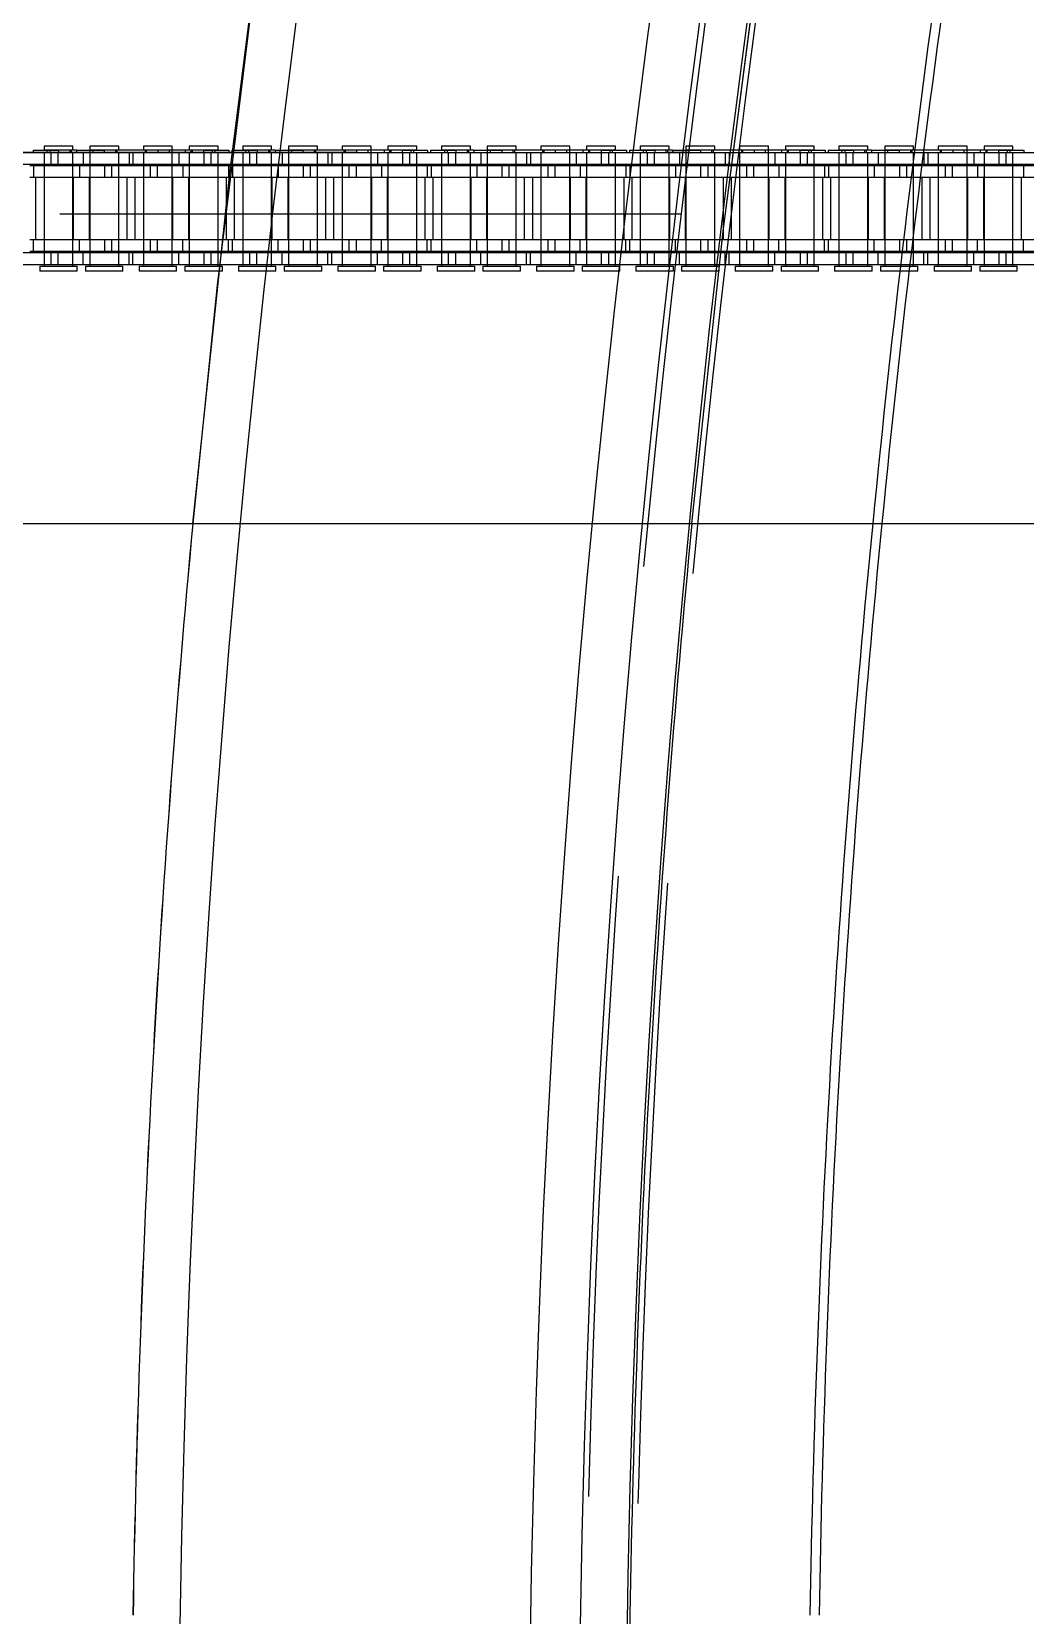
# Model space of a CAD drawing. Header units: metres. Extents: x 0 to 21025, y 0 to 14850.
# Drawn here: x 5858.3 to 5985.3, y 9121.6 to 9324 of the extents above; entities that cross this region are included whole.
import ezdxf

# ---------------------------------------------------------------- set-up
doc = ezdxf.new("R2010")
doc.units = ezdxf.units.M
doc.header["$LTSCALE"] = 25
doc.linetypes.add('HIDDEN2', pattern=[4.7625, 3.175, -1.5875])
for name, color, linetype in [('SL1', 8, 'Continuous'), ('SL4', 4, 'Continuous'), ('ST1', 7, 'HIDDEN2')]:
    doc.layers.add(name, color=color, linetype=linetype)

msp = doc.modelspace()

# ---------------------------------------------------------------- linework, layer by layer
at = {"layer": 'SL1', "flags": 128}
msp.add_lwpolyline([(5942.684, 9261.149), (5946.703, 9298.517), (5951.569, 9336.149)], dxfattribs=at)
at = {"layer": 'SL1'}
for radius, start, end in [(1815.5, 149.15062, 195.405213), (1770.7, 148.748969, 196.991383), (1764.35, 149.040337, 197.163636), (1758.35, 149.333401, 197.2484), (1735, 171.906626, 174.401371), (1733.83, 171.901129, 174.397582), (1758, 174.474848, 179.030847), (1735, 174.401371, 179.017998), (1733.83, 174.397582, 179.017335), (1758, 179.030847, 181.475415)]:
    msp.add_arc((7692.517, 9091.884), radius, start, end, dxfattribs=at)
at = {"layer": 'SL4'}
msp.add_line((5540.514, 9261.149), (6209.329, 9261.149), dxfattribs=at)
for radius, start, end in [(1821.509, 174.668058, 179.064641), (1821.5, 174.66803, 179.064636), (1758, 174.474848, 179.030847)]:
    msp.add_arc((7692.517, 9091.884), radius, start, end, dxfattribs=at)
at = {"layer": 'ST1'}
for p, q in [((5701.527, 9308.602), (5942.255, 9308.602)), ((5860.797, 9308.541), (5851.702, 9308.541)), ((5858.498, 9308.873), (5858.498, 9308.541)), ((5858.498, 9308.873), (5861.728, 9308.873)), ((5863.573, 9309.384), (5859.883, 9309.384)), ((5859.883, 9309.384), (5859.883, 9308.91)), ((5859.883, 9308.91), (5863.573, 9308.91)), ((5859.883, 9308.541), (5859.883, 9307.021)), ((5859.883, 9308.541), (5859.883, 9294.042)), ((5860.252, 9308.91), (5860.252, 9308.541)), ((5860.621, 9308.873), (5860.621, 9308.541)), ((5861.657, 9308.541), (5860.797, 9308.541)), ((5860.797, 9307.021), (5860.797, 9308.541)), ((5870.752, 9308.541), (5861.657, 9308.541)), ((5861.657, 9308.541), (5861.657, 9307.021)), ((5861.728, 9308.873), (5861.728, 9308.541)), ((5864.025, 9308.873), (5861.728, 9308.873)), ((5863.204, 9308.541), (5863.204, 9308.91)), ((5863.347, 9308.873), (5863.347, 9308.541)), ((5863.573, 9308.91), (5863.573, 9309.384)), ((5863.573, 9307.021), (5863.573, 9308.541)), ((5863.573, 9294.042), (5863.573, 9308.541)), ((5864.025, 9308.873), (5867.577, 9308.873)), ((5864.025, 9308.873), (5864.025, 9308.541)), ((5864.903, 9308.541), (5864.903, 9307.021)), ((5869.422, 9309.384), (5865.732, 9309.384)), ((5865.732, 9309.384), (5865.732, 9308.91)), ((5865.732, 9308.91), (5869.422, 9308.91)), ((5865.732, 9308.873), (5865.732, 9307.021)), ((5865.732, 9308.541), (5865.732, 9294.042)), ((5866.101, 9308.91), (5866.101, 9308.541)), ((5867.577, 9308.873), (5867.577, 9308.541)), ((5880.277, 9308.873), (5867.577, 9308.873)), ((5869.053, 9308.541), (5869.053, 9308.91)), ((5869.196, 9308.873), (5869.196, 9308.541)), ((5869.422, 9308.91), (5869.422, 9309.384)), ((5869.422, 9307.021), (5869.422, 9308.541)), ((5869.422, 9294.042), (5869.422, 9308.541)), ((5870.752, 9308.541), (5870.752, 9307.021)), ((5877.102, 9308.541), (5870.752, 9308.541)), ((5871.253, 9308.541), (5871.253, 9307.021)), ((5876.273, 9309.384), (5872.583, 9309.384)), ((5872.583, 9309.384), (5872.583, 9308.91)), ((5872.583, 9308.91), (5876.273, 9308.91)), ((5872.583, 9308.541), (5872.583, 9307.021)), ((5872.583, 9308.541), (5872.583, 9294.042)), ((5872.809, 9308.873), (5872.809, 9308.541)), ((5872.952, 9308.91), (5872.952, 9308.541)), ((5874.428, 9308.873), (5874.428, 9308.541)), ((5875.904, 9308.541), (5875.904, 9308.91)), ((5876.273, 9308.91), (5876.273, 9309.384)), ((5876.273, 9307.021), (5876.273, 9308.873)), ((5876.273, 9294.042), (5876.273, 9308.541)), ((5877.102, 9308.541), (5877.102, 9307.021)), ((5886.197, 9308.541), (5877.102, 9308.541)), ((5877.98, 9308.541), (5877.98, 9308.873)), ((5882.121, 9309.384), (5878.431, 9309.384)), ((5878.431, 9309.384), (5878.431, 9308.91)), ((5878.431, 9308.91), (5882.121, 9308.91)), ((5878.431, 9308.541), (5878.431, 9307.021)), ((5878.431, 9308.541), (5878.431, 9294.042)), ((5878.657, 9308.873), (5878.657, 9308.541)), ((5878.801, 9308.91), (5878.801, 9308.541)), ((5880.277, 9308.873), (5880.277, 9308.541)), ((5880.277, 9308.873), (5883.507, 9308.873)), ((5880.348, 9307.021), (5880.348, 9308.541)), ((5881.208, 9308.541), (5881.208, 9307.021)), ((5881.384, 9308.873), (5881.384, 9308.541)), ((5881.753, 9308.541), (5881.753, 9308.91)), ((5882.121, 9308.91), (5882.121, 9309.384)), ((5882.121, 9307.021), (5882.121, 9308.541)), ((5882.121, 9294.042), (5882.121, 9308.541)), ((5883.507, 9308.873), (5883.507, 9308.541)), ((5883.898, 9308.873), (5883.898, 9308.541)), ((5883.898, 9308.873), (5887.128, 9308.873)), ((5888.973, 9309.384), (5885.283, 9309.384)), ((5885.283, 9309.384), (5885.283, 9308.91)), ((5885.283, 9308.91), (5888.973, 9308.91)), ((5885.283, 9308.541), (5885.283, 9307.021)), ((5885.283, 9308.541), (5885.283, 9294.042)), ((5885.652, 9308.91), (5885.652, 9308.541)), ((5886.021, 9308.873), (5886.021, 9308.541)), ((5887.056, 9308.541), (5886.197, 9308.541)), ((5886.197, 9307.021), (5886.197, 9308.541)), ((5896.151, 9308.541), (5887.056, 9308.541)), ((5887.056, 9308.541), (5887.056, 9307.021)), ((5887.128, 9308.873), (5887.128, 9308.541)), ((5889.424, 9308.873), (5887.128, 9308.873)), ((5888.604, 9308.541), (5888.604, 9308.91)), ((5888.747, 9308.873), (5888.747, 9308.541)), ((5888.973, 9308.91), (5888.973, 9309.384)), ((5888.973, 9307.021), (5888.973, 9308.541)), ((5888.973, 9294.042), (5888.973, 9308.541)), ((5889.424, 9308.873), (5892.976, 9308.873)), ((5889.424, 9308.873), (5889.424, 9308.541)), ((5890.303, 9308.541), (5890.303, 9307.021)), ((5894.821, 9309.384), (5891.131, 9309.384)), ((5891.131, 9309.384), (5891.131, 9308.91)), ((5891.131, 9308.91), (5894.821, 9308.91)), ((5891.131, 9308.873), (5891.131, 9307.021)), ((5891.131, 9308.541), (5891.131, 9294.042)), ((5891.5, 9308.91), (5891.5, 9308.541)), ((5892.976, 9308.873), (5892.976, 9308.541)), ((5905.676, 9308.873), (5892.976, 9308.873)), ((5894.452, 9308.541), (5894.452, 9308.91)), ((5894.595, 9308.873), (5894.595, 9308.541)), ((5894.821, 9308.91), (5894.821, 9309.384)), ((5894.821, 9307.021), (5894.821, 9308.541)), ((5894.821, 9294.042), (5894.821, 9308.541)), ((5896.151, 9308.541), (5896.151, 9307.021)), ((5902.501, 9308.541), (5896.151, 9308.541)), ((5896.653, 9308.541), (5896.653, 9307.021)), ((5901.673, 9309.384), (5897.983, 9309.384)), ((5897.983, 9309.384), (5897.983, 9308.91)), ((5897.983, 9308.91), (5901.673, 9308.91)), ((5897.983, 9308.541), (5897.983, 9307.021)), ((5897.983, 9308.541), (5897.983, 9294.042)), ((5898.209, 9308.873), (5898.209, 9308.541)), ((5898.352, 9308.91), (5898.352, 9308.541)), ((5899.828, 9308.873), (5899.828, 9308.541)), ((5901.304, 9308.541), (5901.304, 9308.91)), ((5901.673, 9308.91), (5901.673, 9309.384)), ((5901.673, 9307.021), (5901.673, 9308.873)), ((5901.673, 9294.042), (5901.673, 9308.541)), ((5902.501, 9308.541), (5902.501, 9307.021)), ((5911.596, 9308.541), (5902.501, 9308.541)), ((5903.38, 9308.541), (5903.38, 9308.873)), ((5907.521, 9309.384), (5903.831, 9309.384)), ((5903.831, 9309.384), (5903.831, 9308.91)), ((5903.831, 9308.91), (5907.521, 9308.91)), ((5903.831, 9308.541), (5903.831, 9307.021)), ((5903.831, 9308.541), (5903.831, 9294.042)), ((5904.057, 9308.873), (5904.057, 9308.541)), ((5904.2, 9308.91), (5904.2, 9308.541)), ((5905.676, 9308.873), (5905.676, 9308.541)), ((5905.676, 9308.873), (5908.907, 9308.873)), ((5905.748, 9307.021), (5905.748, 9308.541)), ((5906.608, 9308.541), (5906.608, 9307.021)), ((5906.783, 9308.873), (5906.783, 9308.541)), ((5907.152, 9308.541), (5907.152, 9308.91)), ((5907.521, 9308.91), (5907.521, 9309.384)), ((5907.521, 9307.021), (5907.521, 9308.541)), ((5907.521, 9294.042), (5907.521, 9308.541)), ((5908.907, 9308.873), (5908.907, 9308.541)), ((5909.298, 9308.873), (5909.298, 9308.541)), ((5909.298, 9308.873), (5912.528, 9308.873)), ((5914.373, 9309.384), (5910.683, 9309.384)), ((5910.683, 9309.384), (5910.683, 9308.91)), ((5910.683, 9308.91), (5914.373, 9308.91)), ((5910.683, 9308.541), (5910.683, 9307.021)), ((5910.683, 9308.541), (5910.683, 9294.042)), ((5911.052, 9308.91), (5911.052, 9308.541)), ((5911.421, 9308.873), (5911.421, 9308.541)), ((5912.456, 9308.541), (5911.596, 9308.541)), ((5911.596, 9307.021), (5911.596, 9308.541)), ((5921.551, 9308.541), (5912.456, 9308.541)), ((5912.456, 9308.541), (5912.456, 9307.021)), ((5912.528, 9308.873), (5912.528, 9308.541)), ((5914.824, 9308.873), (5912.528, 9308.873)), ((5914.004, 9308.541), (5914.004, 9308.91)), ((5914.147, 9308.873), (5914.147, 9308.541)), ((5914.373, 9308.91), (5914.373, 9309.384)), ((5914.373, 9307.021), (5914.373, 9308.541)), ((5914.373, 9294.042), (5914.373, 9308.541)), ((5914.824, 9308.873), (5918.376, 9308.873)), ((5914.824, 9308.873), (5914.824, 9308.541)), ((5915.703, 9308.541), (5915.703, 9307.021)), ((5920.221, 9309.384), (5916.531, 9309.384)), ((5916.531, 9309.384), (5916.531, 9308.91)), ((5916.531, 9308.91), (5920.221, 9308.91)), ((5916.531, 9308.873), (5916.531, 9307.021)), ((5916.531, 9308.541), (5916.531, 9294.042)), ((5916.9, 9308.91), (5916.9, 9308.541)), ((5918.376, 9308.873), (5918.376, 9308.541)), ((5931.076, 9308.873), (5918.376, 9308.873)), ((5919.852, 9308.541), (5919.852, 9308.91)), ((5919.995, 9308.873), (5919.995, 9308.541)), ((5920.221, 9308.91), (5920.221, 9309.384)), ((5920.221, 9307.021), (5920.221, 9308.541)), ((5920.221, 9294.042), (5920.221, 9308.541)), ((5921.551, 9308.541), (5921.551, 9307.021)), ((5927.901, 9308.541), (5921.551, 9308.541)), ((5922.053, 9308.541), (5922.053, 9307.021)), ((5927.073, 9309.384), (5923.383, 9309.384)), ((5923.383, 9309.384), (5923.383, 9308.91)), ((5923.383, 9308.91), (5927.073, 9308.91)), ((5923.383, 9308.541), (5923.383, 9307.021)), ((5923.383, 9308.541), (5923.383, 9294.042)), ((5923.609, 9308.873), (5923.609, 9308.541)), ((5923.752, 9308.91), (5923.752, 9308.541)), ((5925.228, 9308.873), (5925.228, 9308.541)), ((5926.704, 9308.541), (5926.704, 9308.91)), ((5927.073, 9308.91), (5927.073, 9309.384)), ((5927.073, 9307.021), (5927.073, 9308.873)), ((5927.073, 9294.042), (5927.073, 9308.541)), ((5927.901, 9308.541), (5927.901, 9307.021)), ((5936.996, 9308.541), (5927.901, 9308.541)), ((5928.78, 9308.541), (5928.78, 9308.873)), ((5932.921, 9309.384), (5929.231, 9309.384)), ((5929.231, 9309.384), (5929.231, 9308.91)), ((5929.231, 9308.91), (5932.921, 9308.91)), ((5929.231, 9308.541), (5929.231, 9307.021)), ((5929.231, 9308.541), (5929.231, 9294.042)), ((5929.457, 9308.873), (5929.457, 9308.541)), ((5929.6, 9308.91), (5929.6, 9308.541)), ((5931.076, 9308.873), (5931.076, 9308.541)), ((5931.076, 9308.873), (5934.307, 9308.873)), ((5931.148, 9307.021), (5931.148, 9308.541)), ((5932.008, 9308.541), (5932.008, 9307.021)), ((5932.183, 9308.873), (5932.183, 9308.541)), ((5932.552, 9308.541), (5932.552, 9308.91)), ((5932.921, 9308.91), (5932.921, 9309.384)), ((5932.921, 9307.021), (5932.921, 9308.541)), ((5932.921, 9294.042), (5932.921, 9308.541)), ((5934.307, 9308.873), (5934.307, 9308.541)), ((5934.698, 9308.873), (5934.698, 9308.541)), ((5934.698, 9308.873), (5937.928, 9308.873)), ((5939.773, 9309.384), (5936.083, 9309.384)), ((5936.083, 9309.384), (5936.083, 9308.91)), ((5936.083, 9308.91), (5939.773, 9308.91)), ((5936.083, 9308.541), (5936.083, 9307.021)), ((5936.083, 9308.541), (5936.083, 9294.042)), ((5936.452, 9308.91), (5936.452, 9308.541)), ((5936.821, 9308.873), (5936.821, 9308.541)), ((5937.856, 9308.541), (5936.996, 9308.541)), ((5936.996, 9307.021), (5936.996, 9308.541)), ((5946.951, 9308.541), (5937.856, 9308.541)), ((5937.856, 9308.541), (5937.856, 9307.021)), ((5937.928, 9308.873), (5937.928, 9308.541)), ((5940.224, 9308.873), (5937.928, 9308.873)), ((5939.404, 9308.541), (5939.404, 9308.91)), ((5939.547, 9308.873), (5939.547, 9308.541)), ((5939.773, 9308.91), (5939.773, 9309.384)), ((5939.773, 9307.021), (5939.773, 9308.541)), ((5939.773, 9294.042), (5939.773, 9308.541)), ((5940.224, 9308.873), (5943.776, 9308.873)), ((5940.224, 9308.873), (5940.224, 9308.541)), ((5941.103, 9308.541), (5941.103, 9307.021)), ((5945.621, 9309.384), (5941.931, 9309.384)), ((5941.931, 9309.384), (5941.931, 9308.91)), ((5941.931, 9308.91), (5945.621, 9308.91)), ((5941.931, 9308.873), (5941.931, 9307.021)), ((5941.931, 9308.541), (5941.931, 9294.042)), ((5942.3, 9308.91), (5942.3, 9308.541)), ((5943.776, 9308.873), (5943.776, 9308.541)), ((5956.476, 9308.873), (5943.776, 9308.873)), ((5945.252, 9308.541), (5945.252, 9308.91)), ((5945.395, 9308.873), (5945.395, 9308.541)), ((5945.621, 9308.91), (5945.621, 9309.384)), ((5945.621, 9307.021), (5945.621, 9308.541)), ((5945.621, 9294.042), (5945.621, 9308.541)), ((5946.951, 9308.541), (5946.951, 9307.021)), ((5953.301, 9308.541), (5946.951, 9308.541)), ((5947.453, 9308.541), (5947.453, 9307.021)), ((5952.473, 9309.384), (5948.783, 9309.384)), ((5948.783, 9309.384), (5948.783, 9308.91)), ((5948.783, 9308.91), (5952.473, 9308.91)), ((5948.783, 9308.541), (5948.783, 9307.021)), ((5948.783, 9308.541), (5948.783, 9294.042)), ((5949.009, 9308.873), (5949.009, 9308.541)), ((5949.152, 9308.91), (5949.152, 9308.541)), ((5950.628, 9308.873), (5950.628, 9308.541)), ((5952.104, 9308.541), (5952.104, 9308.91)), ((5952.473, 9308.91), (5952.473, 9309.384)), ((5952.473, 9307.021), (5952.473, 9308.873)), ((5952.473, 9294.042), (5952.473, 9308.541)), ((5953.301, 9308.541), (5953.301, 9307.021)), ((5962.396, 9308.541), (5953.301, 9308.541)), ((5954.18, 9308.541), (5954.18, 9308.873)), ((5958.321, 9309.384), (5954.631, 9309.384)), ((5954.631, 9309.384), (5954.631, 9308.91)), ((5954.631, 9308.91), (5958.321, 9308.91)), ((5954.631, 9308.541), (5954.631, 9307.021)), ((5954.631, 9308.541), (5954.631, 9294.042)), ((5954.857, 9308.873), (5954.857, 9308.541)), ((5955, 9308.91), (5955, 9308.541)), ((5956.476, 9308.873), (5956.476, 9308.541)), ((5956.476, 9308.873), (5959.707, 9308.873)), ((5956.548, 9307.021), (5956.548, 9308.541)), ((5957.408, 9308.541), (5957.408, 9307.021)), ((5957.583, 9308.873), (5957.583, 9308.541)), ((5957.952, 9308.541), (5957.952, 9308.91)), ((5958.321, 9308.91), (5958.321, 9309.384)), ((5958.321, 9307.021), (5958.321, 9308.541)), ((5958.321, 9294.042), (5958.321, 9308.541)), ((5959.707, 9308.873), (5959.707, 9308.541)), ((5960.098, 9308.873), (5960.098, 9308.541)), ((5960.098, 9308.873), (5963.328, 9308.873)), ((5965.173, 9309.384), (5961.483, 9309.384)), ((5961.483, 9309.384), (5961.483, 9308.91)), ((5961.483, 9308.91), (5965.173, 9308.91)), ((5961.483, 9308.541), (5961.483, 9307.021)), ((5961.483, 9308.541), (5961.483, 9294.042)), ((5961.852, 9308.91), (5961.852, 9308.541)), ((5962.221, 9308.873), (5962.221, 9308.541)), ((5963.256, 9308.541), (5962.396, 9308.541)), ((5962.396, 9307.021), (5962.396, 9308.541)), ((5972.351, 9308.541), (5963.256, 9308.541)), ((5963.256, 9308.541), (5963.256, 9307.021)), ((5963.328, 9308.873), (5963.328, 9308.541)), ((5965.624, 9308.873), (5963.328, 9308.873)), ((5964.804, 9308.541), (5964.804, 9308.91)), ((5964.947, 9308.873), (5964.947, 9308.541)), ((5965.173, 9308.91), (5965.173, 9309.384)), ((5965.173, 9307.021), (5965.173, 9308.541)), ((5965.173, 9294.042), (5965.173, 9308.541)), ((5965.624, 9308.873), (5969.176, 9308.873)), ((5965.624, 9308.873), (5965.624, 9308.541)), ((5966.503, 9308.541), (5966.503, 9307.021)), ((5971.021, 9309.384), (5967.331, 9309.384)), ((5967.331, 9309.384), (5967.331, 9308.91)), ((5967.331, 9308.91), (5971.021, 9308.91)), ((5967.331, 9308.873), (5967.331, 9307.021)), ((5967.331, 9308.541), (5967.331, 9294.042)), ((5967.7, 9308.91), (5967.7, 9308.541)), ((5969.176, 9308.873), (5969.176, 9308.541)), ((5981.876, 9308.873), (5969.176, 9308.873)), ((5970.652, 9308.541), (5970.652, 9308.91)), ((5970.795, 9308.873), (5970.795, 9308.541)), ((5971.021, 9308.91), (5971.021, 9309.384)), ((5971.021, 9307.021), (5971.021, 9308.541)), ((5971.021, 9294.042), (5971.021, 9308.541)), ((5972.351, 9308.541), (5972.351, 9307.021)), ((5978.701, 9308.541), (5972.351, 9308.541)), ((5972.853, 9308.541), (5972.853, 9307.021)), ((5977.873, 9309.384), (5974.183, 9309.384)), ((5974.183, 9309.384), (5974.183, 9308.91)), ((5974.183, 9308.91), (5977.873, 9308.91)), ((5974.183, 9308.541), (5974.183, 9307.021)), ((5974.183, 9308.541), (5974.183, 9294.042)), ((5974.409, 9308.873), (5974.409, 9308.541)), ((5974.552, 9308.91), (5974.552, 9308.541)), ((5976.028, 9308.873), (5976.028, 9308.541)), ((5977.504, 9308.541), (5977.504, 9308.91)), ((5977.873, 9308.91), (5977.873, 9309.384)), ((5977.873, 9307.021), (5977.873, 9308.873)), ((5977.873, 9294.042), (5977.873, 9308.541)), ((5978.701, 9308.541), (5978.701, 9307.021)), ((5987.796, 9308.541), (5978.701, 9308.541)), ((5979.58, 9308.541), (5979.58, 9308.873)), ((5983.721, 9309.384), (5980.031, 9309.384)), ((5980.031, 9309.384), (5980.031, 9308.91)), ((5980.031, 9308.91), (5983.721, 9308.91)), ((5980.031, 9308.541), (5980.031, 9307.021)), ((5980.031, 9308.541), (5980.031, 9294.042)), ((5980.257, 9308.873), (5980.257, 9308.541)), ((5980.4, 9308.91), (5980.4, 9308.541)), ((5981.876, 9308.873), (5981.876, 9308.541)), ((5981.876, 9308.873), (5985.107, 9308.873)), ((5981.948, 9307.021), (5981.948, 9308.541)), ((5982.808, 9308.541), (5982.808, 9307.021)), ((5982.983, 9308.873), (5982.983, 9308.541)), ((5983.352, 9308.541), (5983.352, 9308.91)), ((5983.721, 9308.91), (5983.721, 9309.384)), ((5983.721, 9307.021), (5983.721, 9308.541)), ((5983.721, 9294.042), (5983.721, 9308.541)), ((5985.107, 9308.873), (5985.107, 9308.541)), ((5860.797, 9307.021), (5851.702, 9307.021)), ((5864.402, 9306.869), (5858.052, 9306.869)), ((5858.553, 9306.869), (5858.553, 9305.349)), ((5859.883, 9306.869), (5859.883, 9305.349)), ((5861.657, 9307.021), (5860.797, 9307.021)), ((5870.752, 9307.021), (5861.657, 9307.021)), ((5863.573, 9305.349), (5863.573, 9306.869)), ((5864.402, 9306.869), (5864.402, 9305.349)), ((5873.497, 9306.869), (5864.402, 9306.869)), ((5865.732, 9306.869), (5865.732, 9305.349)), ((5867.648, 9305.349), (5867.648, 9306.869)), ((5868.508, 9306.869), (5868.508, 9305.349)), ((5869.422, 9305.349), (5869.422, 9306.869)), ((5877.102, 9307.021), (5870.752, 9307.021)), ((5872.583, 9306.869), (5872.583, 9305.349)), ((5874.356, 9306.869), (5873.497, 9306.869)), ((5873.497, 9305.349), (5873.497, 9306.869)), ((5883.451, 9306.869), (5874.356, 9306.869)), ((5874.356, 9306.869), (5874.356, 9305.349)), ((5876.273, 9305.349), (5876.273, 9306.869)), ((5886.197, 9307.021), (5877.102, 9307.021)), ((5877.603, 9306.869), (5877.603, 9305.349)), ((5878.431, 9306.869), (5878.431, 9305.349)), ((5882.121, 9305.349), (5882.121, 9306.869)), ((5883.451, 9306.869), (5883.451, 9305.349)), ((5889.801, 9306.869), (5883.451, 9306.869)), ((5883.953, 9306.869), (5883.953, 9305.349)), ((5885.283, 9306.869), (5885.283, 9305.349)), ((5887.056, 9307.021), (5886.197, 9307.021)), ((5896.151, 9307.021), (5887.056, 9307.021)), ((5888.973, 9305.349), (5888.973, 9306.869)), ((5889.801, 9306.869), (5889.801, 9305.349)), ((5898.896, 9306.869), (5889.801, 9306.869)), ((5891.131, 9306.869), (5891.131, 9305.349)), ((5893.048, 9305.349), (5893.048, 9306.869)), ((5893.908, 9306.869), (5893.908, 9305.349)), ((5894.821, 9305.349), (5894.821, 9306.869)), ((5902.501, 9307.021), (5896.151, 9307.021)), ((5897.983, 9306.869), (5897.983, 9305.349)), ((5899.756, 9306.869), (5898.896, 9306.869)), ((5898.896, 9305.349), (5898.896, 9306.869)), ((5908.851, 9306.869), (5899.756, 9306.869)), ((5899.756, 9306.869), (5899.756, 9305.349)), ((5901.673, 9305.349), (5901.673, 9306.869)), ((5911.596, 9307.021), (5902.501, 9307.021)), ((5903.003, 9306.869), (5903.003, 9305.349)), ((5903.831, 9306.869), (5903.831, 9305.349)), ((5907.521, 9305.349), (5907.521, 9306.869)), ((5908.851, 9306.869), (5908.851, 9305.349)), ((5915.201, 9306.869), (5908.851, 9306.869)), ((5909.353, 9306.869), (5909.353, 9305.349)), ((5910.683, 9306.869), (5910.683, 9305.349)), ((5912.456, 9307.021), (5911.596, 9307.021)), ((5921.551, 9307.021), (5912.456, 9307.021)), ((5914.373, 9305.349), (5914.373, 9306.869)), ((5915.201, 9306.869), (5915.201, 9305.349)), ((5924.296, 9306.869), (5915.201, 9306.869)), ((5916.531, 9306.869), (5916.531, 9305.349)), ((5918.448, 9305.349), (5918.448, 9306.869)), ((5919.308, 9306.869), (5919.308, 9305.349)), ((5920.221, 9305.349), (5920.221, 9306.869)), ((5927.901, 9307.021), (5921.551, 9307.021)), ((5923.383, 9306.869), (5923.383, 9305.349)), ((5925.156, 9306.869), (5924.296, 9306.869)), ((5924.296, 9305.349), (5924.296, 9306.869)), ((5934.251, 9306.869), (5925.156, 9306.869)), ((5925.156, 9306.869), (5925.156, 9305.349)), ((5927.073, 9305.349), (5927.073, 9306.869)), ((5936.996, 9307.021), (5927.901, 9307.021)), ((5928.403, 9306.869), (5928.403, 9305.349)), ((5929.231, 9306.869), (5929.231, 9305.349)), ((5932.921, 9305.349), (5932.921, 9306.869)), ((5934.251, 9306.869), (5934.251, 9305.349)), ((5940.601, 9306.869), (5934.251, 9306.869)), ((5934.753, 9306.869), (5934.753, 9305.349)), ((5936.083, 9306.869), (5936.083, 9305.349)), ((5937.856, 9307.021), (5936.996, 9307.021)), ((5946.951, 9307.021), (5937.856, 9307.021)), ((5939.773, 9305.349), (5939.773, 9306.869)), ((5940.601, 9306.869), (5940.601, 9305.349)), ((5949.696, 9306.869), (5940.601, 9306.869)), ((5941.931, 9306.869), (5941.931, 9305.349)), ((5943.848, 9305.349), (5943.848, 9306.869)), ((5944.708, 9306.869), (5944.708, 9305.349)), ((5945.621, 9305.349), (5945.621, 9306.869)), ((5953.301, 9307.021), (5946.951, 9307.021)), ((5948.783, 9306.869), (5948.783, 9305.349)), ((5950.556, 9306.869), (5949.696, 9306.869)), ((5949.696, 9305.349), (5949.696, 9306.869)), ((5959.651, 9306.869), (5950.556, 9306.869)), ((5950.556, 9306.869), (5950.556, 9305.349)), ((5952.473, 9305.349), (5952.473, 9306.869)), ((5962.396, 9307.021), (5953.301, 9307.021)), ((5953.803, 9306.869), (5953.803, 9305.349)), ((5954.631, 9306.869), (5954.631, 9305.349)), ((5958.321, 9305.349), (5958.321, 9306.869)), ((5959.651, 9306.869), (5959.651, 9305.349)), ((5966.001, 9306.869), (5959.651, 9306.869)), ((5960.153, 9306.869), (5960.153, 9305.349)), ((5961.483, 9306.869), (5961.483, 9305.349)), ((5963.256, 9307.021), (5962.396, 9307.021)), ((5972.351, 9307.021), (5963.256, 9307.021)), ((5965.173, 9305.349), (5965.173, 9306.869)), ((5966.001, 9306.869), (5966.001, 9305.349)), ((5975.096, 9306.869), (5966.001, 9306.869)), ((5967.331, 9306.869), (5967.331, 9305.349)), ((5969.248, 9305.349), (5969.248, 9306.869)), ((5970.108, 9306.869), (5970.108, 9305.349)), ((5971.021, 9305.349), (5971.021, 9306.869)), ((5978.701, 9307.021), (5972.351, 9307.021)), ((5974.183, 9306.869), (5974.183, 9305.349)), ((5975.956, 9306.869), (5975.096, 9306.869)), ((5975.096, 9305.349), (5975.096, 9306.869)), ((5985.051, 9306.869), (5975.956, 9306.869)), ((5975.956, 9306.869), (5975.956, 9305.349)), ((5977.873, 9305.349), (5977.873, 9306.869)), ((5987.796, 9307.021), (5978.701, 9307.021)), ((5979.203, 9306.869), (5979.203, 9305.349)), ((5980.031, 9306.869), (5980.031, 9305.349)), ((5983.721, 9305.349), (5983.721, 9306.869)), ((5985.051, 9306.869), (5985.051, 9305.349)), ((5991.401, 9306.869), (5985.051, 9306.869)), ((5864.402, 9305.349), (5858.052, 9305.349)), ((5858.837, 9297.419), (5858.837, 9305.349)), ((5859.883, 9305.349), (5859.883, 9297.419)), ((5863.573, 9297.419), (5863.573, 9305.349)), ((5863.617, 9305.349), (5863.617, 9297.419)), ((5873.497, 9305.349), (5864.402, 9305.349)), ((5865.688, 9297.419), (5865.688, 9305.349)), ((5865.732, 9305.349), (5865.732, 9297.419)), ((5869.422, 9297.419), (5869.422, 9305.349)), ((5870.468, 9305.349), (5870.468, 9297.419)), ((5871.537, 9297.419), (5871.537, 9305.349)), ((5872.583, 9305.349), (5872.583, 9297.419)), ((5874.356, 9305.349), (5873.497, 9305.349)), ((5883.451, 9305.349), (5874.356, 9305.349)), ((5876.273, 9297.419), (5876.273, 9305.349)), ((5876.316, 9305.349), (5876.316, 9297.419)), ((5878.388, 9297.419), (5878.388, 9305.349)), ((5878.431, 9305.349), (5878.431, 9297.419)), ((5882.121, 9297.419), (5882.121, 9305.349)), ((5883.168, 9305.349), (5883.168, 9297.419)), ((5889.801, 9305.349), (5883.451, 9305.349)), ((5884.236, 9297.419), (5884.236, 9305.349)), ((5885.283, 9305.349), (5885.283, 9297.419)), ((5888.973, 9297.419), (5888.973, 9305.349)), ((5889.016, 9305.349), (5889.016, 9297.419)), ((5898.896, 9305.349), (5889.801, 9305.349)), ((5891.088, 9297.419), (5891.088, 9305.349)), ((5891.131, 9305.349), (5891.131, 9297.419)), ((5894.821, 9297.419), (5894.821, 9305.349)), ((5895.868, 9305.349), (5895.868, 9297.419)), ((5896.936, 9297.419), (5896.936, 9305.349)), ((5897.983, 9305.349), (5897.983, 9297.419)), ((5899.756, 9305.349), (5898.896, 9305.349)), ((5908.851, 9305.349), (5899.756, 9305.349)), ((5901.673, 9297.419), (5901.673, 9305.349)), ((5901.716, 9305.349), (5901.716, 9297.419)), ((5903.788, 9297.419), (5903.788, 9305.349)), ((5903.831, 9305.349), (5903.831, 9297.419)), ((5907.521, 9297.419), (5907.521, 9305.349)), ((5908.568, 9305.349), (5908.568, 9297.419)), ((5915.201, 9305.349), (5908.851, 9305.349)), ((5909.636, 9297.419), (5909.636, 9305.349)), ((5910.683, 9305.349), (5910.683, 9297.419)), ((5914.373, 9297.419), (5914.373, 9305.349)), ((5914.416, 9305.349), (5914.416, 9297.419)), ((5924.296, 9305.349), (5915.201, 9305.349)), ((5916.488, 9297.419), (5916.488, 9305.349)), ((5916.531, 9305.349), (5916.531, 9297.419)), ((5920.221, 9297.419), (5920.221, 9305.349)), ((5921.268, 9305.349), (5921.268, 9297.419)), ((5922.336, 9297.419), (5922.336, 9305.349)), ((5923.383, 9305.349), (5923.383, 9297.419)), ((5925.156, 9305.349), (5924.296, 9305.349)), ((5934.251, 9305.349), (5925.156, 9305.349)), ((5927.073, 9297.419), (5927.073, 9305.349)), ((5927.116, 9305.349), (5927.116, 9297.419)), ((5929.188, 9297.419), (5929.188, 9305.349)), ((5929.231, 9305.349), (5929.231, 9297.419)), ((5932.921, 9297.419), (5932.921, 9305.349)), ((5933.968, 9305.349), (5933.968, 9297.419)), ((5940.601, 9305.349), (5934.251, 9305.349)), ((5935.036, 9297.419), (5935.036, 9305.349)), ((5936.083, 9305.349), (5936.083, 9297.419)), ((5939.773, 9297.419), (5939.773, 9305.349)), ((5939.816, 9305.349), (5939.816, 9297.419)), ((5949.696, 9305.349), (5940.601, 9305.349)), ((5941.888, 9297.419), (5941.888, 9305.349)), ((5941.931, 9305.349), (5941.931, 9297.419)), ((5945.621, 9297.419), (5945.621, 9305.349)), ((5946.668, 9305.349), (5946.668, 9297.419)), ((5947.736, 9297.419), (5947.736, 9305.349)), ((5948.783, 9305.349), (5948.783, 9297.419)), ((5950.556, 9305.349), (5949.696, 9305.349)), ((5959.651, 9305.349), (5950.556, 9305.349)), ((5952.473, 9297.419), (5952.473, 9305.349)), ((5952.516, 9305.349), (5952.516, 9297.419)), ((5954.588, 9297.419), (5954.588, 9305.349)), ((5954.631, 9305.349), (5954.631, 9297.419)), ((5958.321, 9297.419), (5958.321, 9305.349)), ((5959.368, 9305.349), (5959.368, 9297.419)), ((5966.001, 9305.349), (5959.651, 9305.349)), ((5960.436, 9297.419), (5960.436, 9305.349)), ((5961.483, 9305.349), (5961.483, 9297.419)), ((5965.173, 9297.419), (5965.173, 9305.349)), ((5965.216, 9305.349), (5965.216, 9297.419)), ((5975.096, 9305.349), (5966.001, 9305.349)), ((5967.288, 9297.419), (5967.288, 9305.349)), ((5967.331, 9305.349), (5967.331, 9297.419)), ((5971.021, 9297.419), (5971.021, 9305.349)), ((5972.068, 9305.349), (5972.068, 9297.419)), ((5973.136, 9297.419), (5973.136, 9305.349)), ((5974.183, 9305.349), (5974.183, 9297.419)), ((5975.956, 9305.349), (5975.096, 9305.349)), ((5985.051, 9305.349), (5975.956, 9305.349)), ((5977.873, 9297.419), (5977.873, 9305.349)), ((5977.916, 9305.349), (5977.916, 9297.419)), ((5979.988, 9297.419), (5979.988, 9305.349)), ((5980.031, 9305.349), (5980.031, 9297.419)), ((5983.721, 9297.419), (5983.721, 9305.349)), ((5984.768, 9305.349), (5984.768, 9297.419)), ((5991.401, 9305.349), (5985.051, 9305.349)), ((5941.291, 9300.665), (5701.527, 9300.665)), ((5860.797, 9295.747), (5851.702, 9295.747)), ((5864.402, 9297.419), (5858.052, 9297.419)), ((5864.402, 9295.899), (5858.052, 9295.899)), ((5858.553, 9295.899), (5858.553, 9297.419)), ((5859.883, 9297.419), (5859.883, 9295.899)), ((5859.883, 9295.747), (5859.883, 9294.227)), ((5861.657, 9295.747), (5860.797, 9295.747)), ((5860.797, 9294.227), (5860.797, 9295.747)), ((5870.752, 9295.747), (5861.657, 9295.747)), ((5861.657, 9295.747), (5861.657, 9294.227)), ((5863.573, 9295.899), (5863.573, 9297.419)), ((5863.573, 9294.227), (5863.573, 9295.747)), ((5864.402, 9295.899), (5864.402, 9297.419)), ((5873.497, 9297.419), (5864.402, 9297.419)), ((5873.497, 9295.899), (5864.402, 9295.899)), ((5864.903, 9294.227), (5864.903, 9295.747)), ((5865.732, 9297.419), (5865.732, 9295.899)), ((5865.732, 9295.747), (5865.732, 9294.227)), ((5867.648, 9295.899), (5867.648, 9297.419)), ((5868.508, 9297.419), (5868.508, 9295.899)), ((5869.422, 9295.899), (5869.422, 9297.419)), ((5869.422, 9294.227), (5869.422, 9295.747)), ((5870.752, 9294.227), (5870.752, 9295.747)), ((5877.102, 9295.747), (5870.752, 9295.747)), ((5871.253, 9294.227), (5871.253, 9295.747)), ((5872.583, 9297.419), (5872.583, 9295.899)), ((5872.583, 9295.747), (5872.583, 9294.227)), ((5874.356, 9297.419), (5873.497, 9297.419)), ((5873.497, 9295.899), (5873.497, 9297.419)), ((5874.356, 9295.899), (5873.497, 9295.899)), ((5883.451, 9297.419), (5874.356, 9297.419)), ((5874.356, 9297.419), (5874.356, 9295.899)), ((5883.451, 9295.899), (5874.356, 9295.899)), ((5876.273, 9295.899), (5876.273, 9297.419)), ((5876.273, 9294.227), (5876.273, 9295.747)), ((5877.102, 9294.227), (5877.102, 9295.747)), ((5886.197, 9295.747), (5877.102, 9295.747)), ((5877.603, 9295.899), (5877.603, 9297.419)), ((5878.431, 9297.419), (5878.431, 9295.899)), ((5878.431, 9295.747), (5878.431, 9294.227)), ((5880.348, 9294.227), (5880.348, 9295.747)), ((5881.208, 9295.747), (5881.208, 9294.227)), ((5882.121, 9295.899), (5882.121, 9297.419)), ((5882.121, 9294.227), (5882.121, 9295.747)), ((5883.451, 9295.899), (5883.451, 9297.419)), ((5889.801, 9297.419), (5883.451, 9297.419)), ((5889.801, 9295.899), (5883.451, 9295.899)), ((5883.953, 9295.899), (5883.953, 9297.419)), ((5885.283, 9297.419), (5885.283, 9295.899)), ((5885.283, 9295.747), (5885.283, 9294.227)), ((5887.056, 9295.747), (5886.197, 9295.747)), ((5886.197, 9294.227), (5886.197, 9295.747)), ((5896.151, 9295.747), (5887.056, 9295.747)), ((5887.056, 9295.747), (5887.056, 9294.227)), ((5888.973, 9295.899), (5888.973, 9297.419)), ((5888.973, 9294.227), (5888.973, 9295.747)), ((5889.801, 9295.899), (5889.801, 9297.419)), ((5898.896, 9297.419), (5889.801, 9297.419)), ((5898.896, 9295.899), (5889.801, 9295.899)), ((5890.303, 9294.227), (5890.303, 9295.747)), ((5891.131, 9297.419), (5891.131, 9295.899)), ((5891.131, 9295.747), (5891.131, 9294.227)), ((5893.048, 9295.899), (5893.048, 9297.419)), ((5893.908, 9297.419), (5893.908, 9295.899)), ((5894.821, 9295.899), (5894.821, 9297.419)), ((5894.821, 9294.227), (5894.821, 9295.747)), ((5896.151, 9294.227), (5896.151, 9295.747)), ((5902.501, 9295.747), (5896.151, 9295.747)), ((5896.653, 9294.227), (5896.653, 9295.747)), ((5897.983, 9297.419), (5897.983, 9295.899)), ((5897.983, 9295.747), (5897.983, 9294.227)), ((5899.756, 9297.419), (5898.896, 9297.419)), ((5898.896, 9295.899), (5898.896, 9297.419)), ((5899.756, 9295.899), (5898.896, 9295.899)), ((5908.851, 9297.419), (5899.756, 9297.419)), ((5899.756, 9297.419), (5899.756, 9295.899)), ((5908.851, 9295.899), (5899.756, 9295.899)), ((5901.673, 9295.899), (5901.673, 9297.419)), ((5901.673, 9294.227), (5901.673, 9295.747)), ((5902.501, 9294.227), (5902.501, 9295.747)), ((5911.596, 9295.747), (5902.501, 9295.747)), ((5903.003, 9295.899), (5903.003, 9297.419)), ((5903.831, 9297.419), (5903.831, 9295.899)), ((5903.831, 9295.747), (5903.831, 9294.227)), ((5905.748, 9294.227), (5905.748, 9295.747)), ((5906.608, 9295.747), (5906.608, 9294.227)), ((5907.521, 9295.899), (5907.521, 9297.419)), ((5907.521, 9294.227), (5907.521, 9295.747)), ((5908.851, 9295.899), (5908.851, 9297.419)), ((5915.201, 9297.419), (5908.851, 9297.419)), ((5915.201, 9295.899), (5908.851, 9295.899)), ((5909.353, 9295.899), (5909.353, 9297.419)), ((5910.683, 9297.419), (5910.683, 9295.899)), ((5910.683, 9295.747), (5910.683, 9294.227)), ((5912.456, 9295.747), (5911.596, 9295.747)), ((5911.596, 9294.227), (5911.596, 9295.747)), ((5921.551, 9295.747), (5912.456, 9295.747)), ((5912.456, 9295.747), (5912.456, 9294.227)), ((5914.373, 9295.899), (5914.373, 9297.419)), ((5914.373, 9294.227), (5914.373, 9295.747)), ((5915.201, 9295.899), (5915.201, 9297.419)), ((5924.296, 9297.419), (5915.201, 9297.419)), ((5924.296, 9295.899), (5915.201, 9295.899)), ((5915.703, 9294.227), (5915.703, 9295.747)), ((5916.531, 9297.419), (5916.531, 9295.899)), ((5916.531, 9295.747), (5916.531, 9294.227)), ((5918.448, 9295.899), (5918.448, 9297.419)), ((5919.308, 9297.419), (5919.308, 9295.899)), ((5920.221, 9295.899), (5920.221, 9297.419)), ((5920.221, 9294.227), (5920.221, 9295.747)), ((5921.551, 9294.227), (5921.551, 9295.747)), ((5927.901, 9295.747), (5921.551, 9295.747)), ((5922.053, 9294.227), (5922.053, 9295.747)), ((5923.383, 9297.419), (5923.383, 9295.899)), ((5923.383, 9295.747), (5923.383, 9294.227)), ((5925.156, 9297.419), (5924.296, 9297.419)), ((5924.296, 9295.899), (5924.296, 9297.419)), ((5925.156, 9295.899), (5924.296, 9295.899)), ((5934.251, 9297.419), (5925.156, 9297.419)), ((5925.156, 9297.419), (5925.156, 9295.899)), ((5934.251, 9295.899), (5925.156, 9295.899)), ((5927.073, 9295.899), (5927.073, 9297.419)), ((5927.073, 9294.227), (5927.073, 9295.747)), ((5927.901, 9294.227), (5927.901, 9295.747)), ((5936.996, 9295.747), (5927.901, 9295.747)), ((5928.403, 9295.899), (5928.403, 9297.419)), ((5929.231, 9297.419), (5929.231, 9295.899)), ((5929.231, 9295.747), (5929.231, 9294.227)), ((5931.148, 9294.227), (5931.148, 9295.747)), ((5932.008, 9295.747), (5932.008, 9294.227)), ((5932.921, 9295.899), (5932.921, 9297.419)), ((5932.921, 9294.227), (5932.921, 9295.747)), ((5934.251, 9295.899), (5934.251, 9297.419)), ((5940.601, 9297.419), (5934.251, 9297.419)), ((5940.601, 9295.899), (5934.251, 9295.899)), ((5934.753, 9295.899), (5934.753, 9297.419)), ((5936.083, 9297.419), (5936.083, 9295.899)), ((5936.083, 9295.747), (5936.083, 9294.227)), ((5937.856, 9295.747), (5936.996, 9295.747)), ((5936.996, 9294.227), (5936.996, 9295.747)), ((5946.951, 9295.747), (5937.856, 9295.747)), ((5937.856, 9295.747), (5937.856, 9294.227)), ((5939.773, 9295.899), (5939.773, 9297.419)), ((5939.773, 9294.227), (5939.773, 9295.747)), ((5940.601, 9295.899), (5940.601, 9297.419)), ((5949.696, 9297.419), (5940.601, 9297.419)), ((5949.696, 9295.899), (5940.601, 9295.899)), ((5941.103, 9294.227), (5941.103, 9295.747)), ((5941.931, 9297.419), (5941.931, 9295.899)), ((5941.931, 9295.747), (5941.931, 9294.227)), ((5943.848, 9295.899), (5943.848, 9297.419)), ((5944.708, 9297.419), (5944.708, 9295.899)), ((5945.621, 9295.899), (5945.621, 9297.419)), ((5945.621, 9294.227), (5945.621, 9295.747)), ((5946.951, 9294.227), (5946.951, 9295.747)), ((5953.301, 9295.747), (5946.951, 9295.747)), ((5947.453, 9294.227), (5947.453, 9295.747)), ((5948.783, 9297.419), (5948.783, 9295.899)), ((5948.783, 9295.747), (5948.783, 9294.227)), ((5950.556, 9297.419), (5949.696, 9297.419)), ((5949.696, 9295.899), (5949.696, 9297.419)), ((5950.556, 9295.899), (5949.696, 9295.899)), ((5959.651, 9297.419), (5950.556, 9297.419)), ((5950.556, 9297.419), (5950.556, 9295.899)), ((5959.651, 9295.899), (5950.556, 9295.899)), ((5952.473, 9295.899), (5952.473, 9297.419)), ((5952.473, 9294.227), (5952.473, 9295.747)), ((5953.301, 9294.227), (5953.301, 9295.747)), ((5962.396, 9295.747), (5953.301, 9295.747)), ((5953.803, 9295.899), (5953.803, 9297.419)), ((5954.631, 9297.419), (5954.631, 9295.899)), ((5954.631, 9295.747), (5954.631, 9294.227)), ((5956.548, 9294.227), (5956.548, 9295.747)), ((5957.408, 9295.747), (5957.408, 9294.227)), ((5958.321, 9295.899), (5958.321, 9297.419)), ((5958.321, 9294.227), (5958.321, 9295.747)), ((5959.651, 9295.899), (5959.651, 9297.419)), ((5966.001, 9297.419), (5959.651, 9297.419)), ((5966.001, 9295.899), (5959.651, 9295.899)), ((5960.153, 9295.899), (5960.153, 9297.419)), ((5961.483, 9297.419), (5961.483, 9295.899)), ((5961.483, 9295.747), (5961.483, 9294.227)), ((5963.256, 9295.747), (5962.396, 9295.747)), ((5962.396, 9294.227), (5962.396, 9295.747)), ((5972.351, 9295.747), (5963.256, 9295.747)), ((5963.256, 9295.747), (5963.256, 9294.227)), ((5965.173, 9295.899), (5965.173, 9297.419)), ((5965.173, 9294.227), (5965.173, 9295.747)), ((5966.001, 9295.899), (5966.001, 9297.419)), ((5975.096, 9297.419), (5966.001, 9297.419)), ((5975.096, 9295.899), (5966.001, 9295.899)), ((5966.503, 9294.227), (5966.503, 9295.747)), ((5967.331, 9297.419), (5967.331, 9295.899)), ((5967.331, 9295.747), (5967.331, 9294.227)), ((5969.248, 9295.899), (5969.248, 9297.419)), ((5970.108, 9297.419), (5970.108, 9295.899)), ((5971.021, 9295.899), (5971.021, 9297.419)), ((5971.021, 9294.227), (5971.021, 9295.747)), ((5972.351, 9294.227), (5972.351, 9295.747)), ((5978.701, 9295.747), (5972.351, 9295.747)), ((5972.853, 9294.227), (5972.853, 9295.747)), ((5974.183, 9297.419), (5974.183, 9295.899)), ((5974.183, 9295.747), (5974.183, 9294.227)), ((5975.956, 9297.419), (5975.096, 9297.419)), ((5975.096, 9295.899), (5975.096, 9297.419)), ((5975.956, 9295.899), (5975.096, 9295.899)), ((5985.051, 9297.419), (5975.956, 9297.419)), ((5975.956, 9297.419), (5975.956, 9295.899)), ((5985.051, 9295.899), (5975.956, 9295.899)), ((5977.873, 9295.899), (5977.873, 9297.419)), ((5977.873, 9294.227), (5977.873, 9295.747)), ((5978.701, 9294.227), (5978.701, 9295.747)), ((5987.796, 9295.747), (5978.701, 9295.747)), ((5979.203, 9295.899), (5979.203, 9297.419)), ((5980.031, 9297.419), (5980.031, 9295.899)), ((5980.031, 9295.747), (5980.031, 9294.227)), ((5981.948, 9294.227), (5981.948, 9295.747)), ((5982.808, 9295.747), (5982.808, 9294.227)), ((5983.721, 9295.899), (5983.721, 9297.419)), ((5983.721, 9294.227), (5983.721, 9295.747)), ((5985.051, 9295.899), (5985.051, 9297.419)), ((5991.401, 9297.419), (5985.051, 9297.419)), ((5991.401, 9295.899), (5985.051, 9295.899)), ((5860.797, 9294.227), (5851.702, 9294.227)), ((5859.33, 9294.042), (5864.127, 9294.042)), ((5859.33, 9294.042), (5859.33, 9293.384)), ((5861.657, 9294.227), (5860.797, 9294.227)), ((5870.752, 9294.227), (5861.657, 9294.227)), ((5864.127, 9293.384), (5864.127, 9294.042)), ((5865.178, 9294.042), (5869.975, 9294.042)), ((5865.178, 9294.042), (5865.178, 9293.384)), ((5869.975, 9293.384), (5869.975, 9294.042)), ((5877.102, 9294.227), (5870.752, 9294.227)), ((5872.03, 9294.042), (5876.827, 9294.042)), ((5872.03, 9294.042), (5872.03, 9293.384)), ((5876.827, 9293.384), (5876.827, 9294.042)), ((5886.197, 9294.227), (5877.102, 9294.227)), ((5877.878, 9294.042), (5882.675, 9294.042)), ((5877.878, 9294.042), (5877.878, 9293.384)), ((5882.675, 9293.384), (5882.675, 9294.042)), ((5884.73, 9294.042), (5889.527, 9294.042)), ((5884.73, 9294.042), (5884.73, 9293.384)), ((5887.056, 9294.227), (5886.197, 9294.227)), ((5896.151, 9294.227), (5887.056, 9294.227)), ((5889.527, 9293.384), (5889.527, 9294.042)), ((5890.578, 9294.042), (5895.375, 9294.042)), ((5890.578, 9294.042), (5890.578, 9293.384)), ((5895.375, 9293.384), (5895.375, 9294.042)), ((5902.501, 9294.227), (5896.151, 9294.227)), ((5897.43, 9294.042), (5902.227, 9294.042)), ((5897.43, 9294.042), (5897.43, 9293.384)), ((5902.227, 9293.384), (5902.227, 9294.042)), ((5911.596, 9294.227), (5902.501, 9294.227)), ((5903.278, 9294.042), (5908.075, 9294.042)), ((5903.278, 9294.042), (5903.278, 9293.384)), ((5908.075, 9293.384), (5908.075, 9294.042)), ((5910.13, 9294.042), (5914.927, 9294.042)), ((5910.13, 9294.042), (5910.13, 9293.384)), ((5912.456, 9294.227), (5911.596, 9294.227)), ((5921.551, 9294.227), (5912.456, 9294.227)), ((5914.927, 9293.384), (5914.927, 9294.042)), ((5915.978, 9294.042), (5920.775, 9294.042)), ((5915.978, 9294.042), (5915.978, 9293.384)), ((5920.775, 9293.384), (5920.775, 9294.042)), ((5927.901, 9294.227), (5921.551, 9294.227)), ((5922.83, 9294.042), (5927.627, 9294.042)), ((5922.83, 9294.042), (5922.83, 9293.384)), ((5927.627, 9293.384), (5927.627, 9294.042)), ((5936.996, 9294.227), (5927.901, 9294.227)), ((5928.678, 9294.042), (5933.475, 9294.042)), ((5928.678, 9294.042), (5928.678, 9293.384)), ((5933.475, 9293.384), (5933.475, 9294.042)), ((5935.53, 9294.042), (5940.327, 9294.042)), ((5935.53, 9294.042), (5935.53, 9293.384)), ((5937.856, 9294.227), (5936.996, 9294.227)), ((5946.951, 9294.227), (5937.856, 9294.227)), ((5940.327, 9293.384), (5940.327, 9294.042)), ((5941.378, 9294.042), (5946.175, 9294.042)), ((5941.378, 9294.042), (5941.378, 9293.384)), ((5946.175, 9293.384), (5946.175, 9294.042)), ((5953.301, 9294.227), (5946.951, 9294.227)), ((5948.23, 9294.042), (5953.027, 9294.042)), ((5948.23, 9294.042), (5948.23, 9293.384)), ((5953.027, 9293.384), (5953.027, 9294.042)), ((5962.396, 9294.227), (5953.301, 9294.227)), ((5954.078, 9294.042), (5958.875, 9294.042)), ((5954.078, 9294.042), (5954.078, 9293.384)), ((5958.875, 9293.384), (5958.875, 9294.042)), ((5960.93, 9294.042), (5965.727, 9294.042)), ((5960.93, 9294.042), (5960.93, 9293.384)), ((5963.256, 9294.227), (5962.396, 9294.227)), ((5972.351, 9294.227), (5963.256, 9294.227)), ((5965.727, 9293.384), (5965.727, 9294.042)), ((5966.778, 9294.042), (5971.575, 9294.042)), ((5966.778, 9294.042), (5966.778, 9293.384)), ((5971.575, 9293.384), (5971.575, 9294.042)), ((5978.701, 9294.227), (5972.351, 9294.227)), ((5973.63, 9294.042), (5978.427, 9294.042)), ((5973.63, 9294.042), (5973.63, 9293.384)), ((5978.427, 9293.384), (5978.427, 9294.042)), ((5987.796, 9294.227), (5978.701, 9294.227)), ((5979.478, 9294.042), (5984.275, 9294.042)), ((5979.478, 9294.042), (5979.478, 9293.384)), ((5984.275, 9293.384), (5984.275, 9294.042)), ((5864.127, 9293.384), (5859.33, 9293.384)), ((5869.975, 9293.384), (5865.178, 9293.384)), ((5876.827, 9293.384), (5872.03, 9293.384)), ((5882.675, 9293.384), (5877.878, 9293.384)), ((5889.527, 9293.384), (5884.73, 9293.384)), ((5895.375, 9293.384), (5890.578, 9293.384)), ((5902.227, 9293.384), (5897.43, 9293.384)), ((5908.075, 9293.384), (5903.278, 9293.384)), ((5914.927, 9293.384), (5910.13, 9293.384)), ((5920.775, 9293.384), (5915.978, 9293.384)), ((5927.627, 9293.384), (5922.83, 9293.384)), ((5933.475, 9293.384), (5928.678, 9293.384)), ((5940.327, 9293.384), (5935.53, 9293.384)), ((5946.175, 9293.384), (5941.378, 9293.384)), ((5953.027, 9293.384), (5948.23, 9293.384)), ((5958.875, 9293.384), (5954.078, 9293.384)), ((5965.727, 9293.384), (5960.93, 9293.384)), ((5971.575, 9293.384), (5966.778, 9293.384)), ((5978.427, 9293.384), (5973.63, 9293.384)), ((5984.275, 9293.384), (5979.478, 9293.384))]:
    msp.add_line(p, q, dxfattribs=at)
at = {"layer": 'ST1', "flags": 128}
for points in [[(5887.46, 9336.149), (5881.991, 9291.611), (5878.889, 9261.149)], [(5878.898, 9261.149), (5883.643, 9305.981), (5887.469, 9336.149)], [(5942.684, 9261.149), (5946.703, 9298.517), (5951.569, 9336.149)]]:
    msp.add_lwpolyline(points, dxfattribs=at)
at = {"layer": 'ST1'}
for radius in [1763.627, 1757.277]:
    msp.add_arc((7692.517, 9091.884), radius, 172.093727, 181.393017, dxfattribs=at)

doc.saveas('drawing.dxf')
